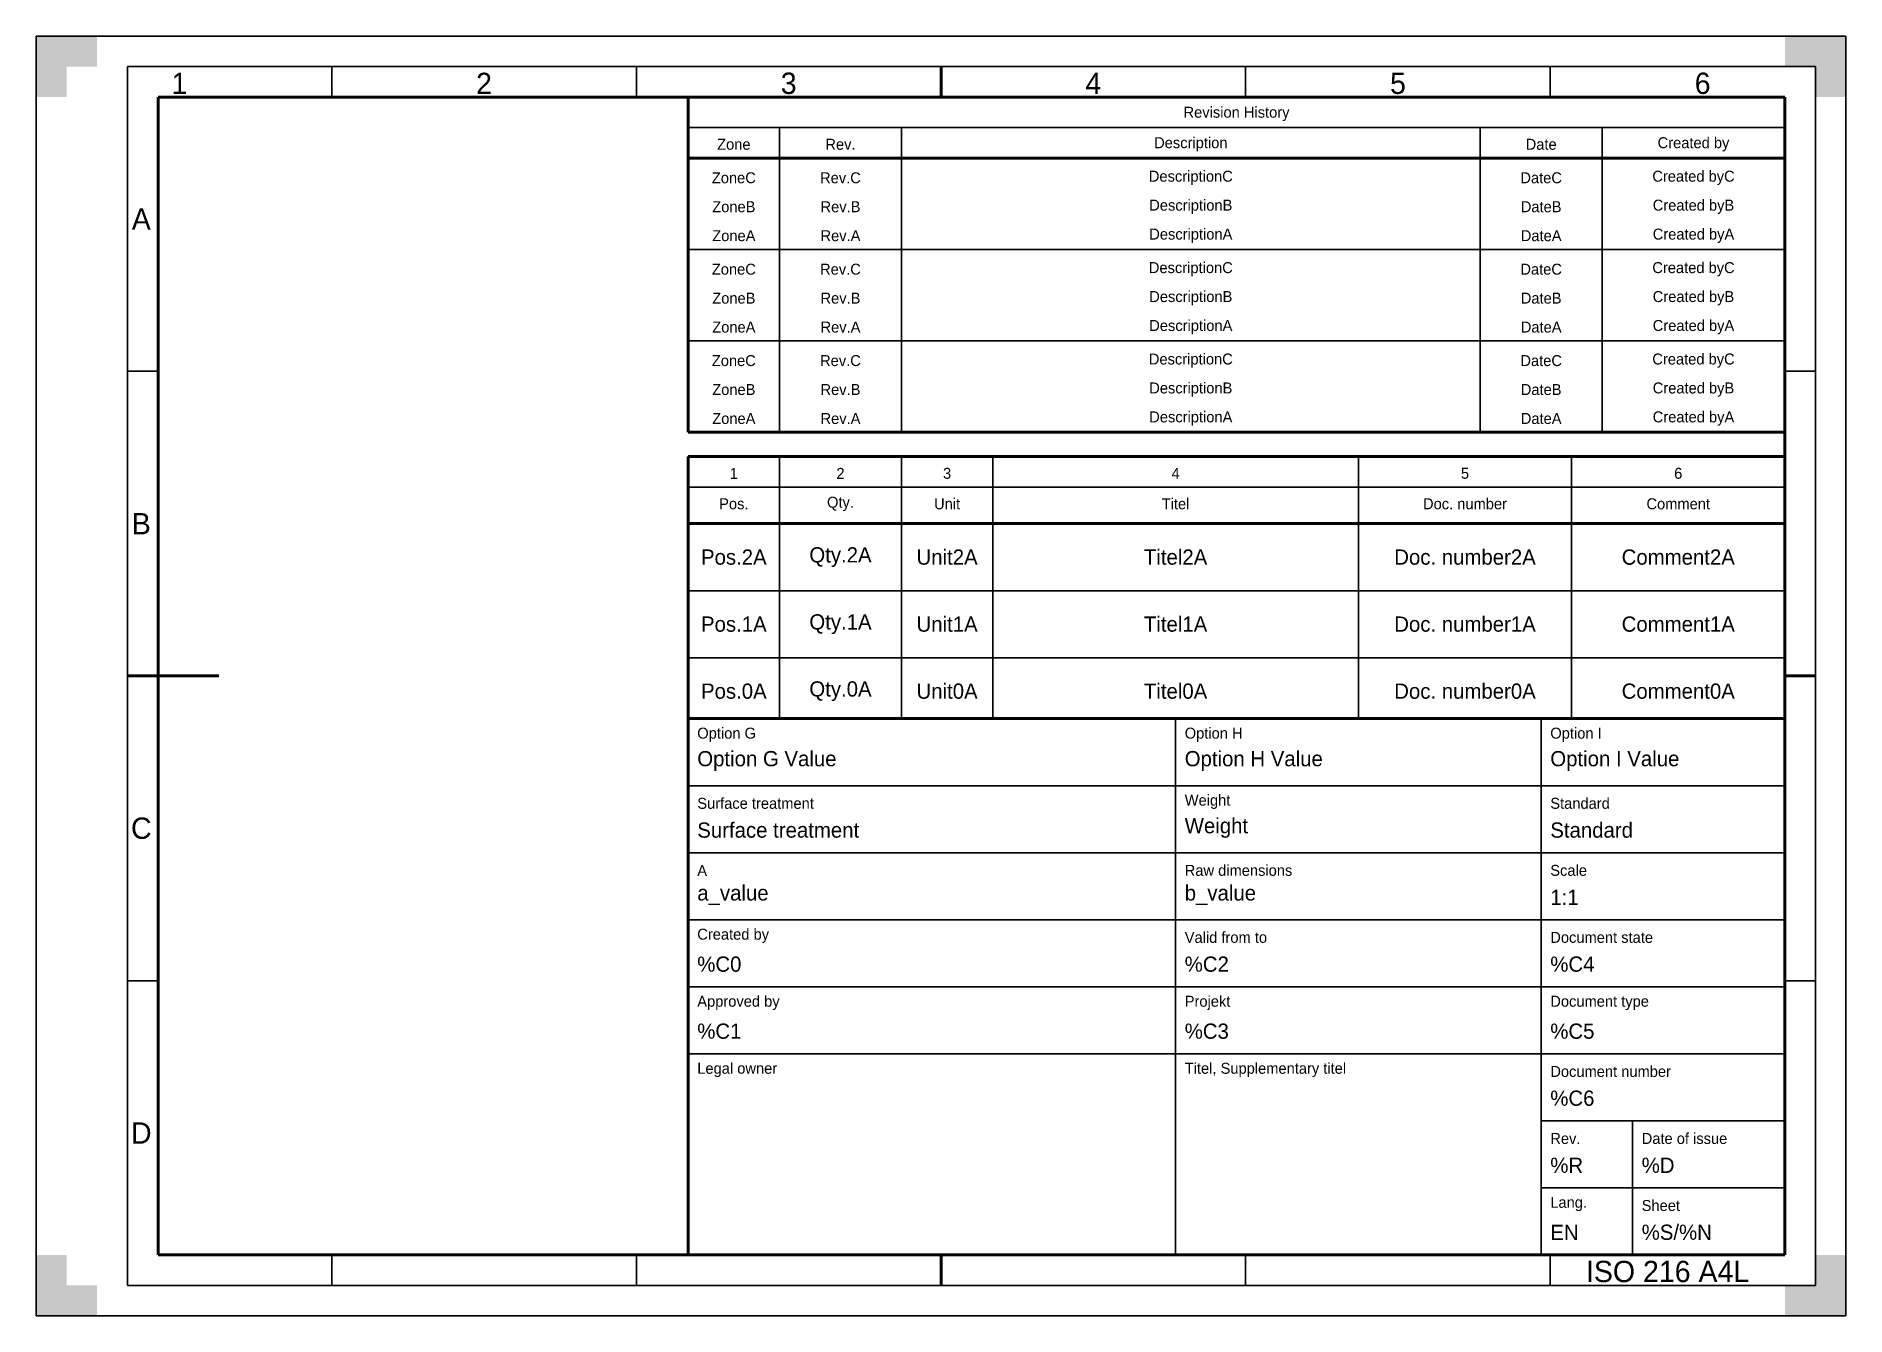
# Model space of a CAD drawing. Header units: millimetres. Extents: x 0 to 297, y 0 to 210.
import ezdxf

# ---------------------------------------------------------------- set-up
doc = ezdxf.new("R2010")
doc.units = ezdxf.units.MM

msp = doc.modelspace()

# ---------------------------------------------------------------- hatches: boundary and pattern name
for points in [[(0, 210), (10, 210), (10, 205), (5, 205), (5, 200), (0, 200), (0, 210)], [(297, 210), (287, 210), (287, 205), (292, 205), (292, 200), (297, 200), (297, 210)], [(0, 0), (10, 0), (10, 5), (5, 5), (5, 10), (0, 10), (0, 0)], [(297, 0), (287, 0), (287, 5), (292, 5), (292, 10), (297, 10), (297, 0)]]:
    msp.add_hatch(color=7).paths.add_polyline_path(points)

# ---------------------------------------------------------------- linework, layer by layer
at = {"color": 7, "lineweight": 35}
for p, q in [((0, 210), (0, 0)), ((297, 210), (0, 210)), ((297, 0), (297, 210)), ((15, 205), (15, 5)), ((292, 205), (15, 205)), ((48.5, 205), (48.5, 200)), ((98.5, 205), (98.5, 200)), ((198.5, 205), (198.5, 200)), ((248.5, 205), (248.5, 200)), ((292, 5), (292, 205)), ((107, 195), (287, 195)), ((122, 195), (122, 145)), ((142, 195), (142, 145)), ((237, 195), (237, 145)), ((257, 195), (257, 145)), ((107, 190), (287, 190)), ((107, 175), (287, 175)), ((107, 160), (287, 160)), ((15, 155), (20, 155)), ((292, 155), (287, 155)), ((122, 141), (122, 98)), ((142, 141), (142, 98)), ((157, 141), (157, 98)), ((217, 141), (217, 98)), ((252, 141), (252, 98)), ((107, 136), (287, 136)), ((107, 119), (287, 119)), ((107, 108), (287, 108)), ((187, 10), (187, 98)), ((247, 10), (247, 98)), ((287, 87), (107, 87)), ((287, 76), (107, 76)), ((287, 65), (107, 65)), ((15, 55), (20, 55)), ((287, 54), (107, 54)), ((292, 55), (287, 55)), ((287, 43), (107, 43)), ((287, 32), (247, 32)), ((262, 10), (262, 32)), ((287, 21), (247, 21)), ((48.5, 5), (48.5, 10)), ((98.5, 5), (98.5, 10)), ((198.5, 5), (198.5, 10)), ((248.5, 5), (248.5, 10)), ((15, 5), (292, 5)), ((0, 0), (297, 0))]:
    msp.add_line(p, q, dxfattribs=at)
at = {"color": 7, "lineweight": 70}
for p, q in [((148.5, 205), (148.5, 200)), ((20, 200), (20, 10)), ((287, 200), (20, 200)), ((107, 200), (107, 145)), ((287, 200), (107, 200)), ((287, 10), (287, 200)), ((287, 145), (287, 200)), ((107, 190), (287, 190)), ((107, 145), (287, 145)), ((107, 141), (107, 98)), ((287, 141), (107, 141)), ((287, 98), (287, 141)), ((107, 130), (287, 130)), ((15, 105), (30, 105)), ((292, 105), (287, 105)), ((107, 98), (107, 10)), ((287, 98), (107, 98)), ((107, 98), (287, 98)), ((287, 10), (287, 98)), ((20, 10), (287, 10)), ((107, 10), (287, 10)), ((148.5, 5), (148.5, 10))]:
    msp.add_line(p, q, dxfattribs=at)

# ---------------------------------------------------------------- texts
at = {"color": 7, "lineweight": 35}
for s, insert, char_height, attachment_point in [('1', (23.5, 202.25), 3.5, 5), ('2', (73.5, 202.25), 3.5, 5), ('3', (123.5, 202.25), 3.5, 5), ('4', (173.5, 202.25), 3.5, 5), ('5', (223.5, 202.25), 3.5, 5), ('6', (273.5, 202.25), 3.5, 5), ('Revision History', (197, 197.25), 1.8, 5), ('Zone', (114.5, 192.25), 1.8, 5), ('Rev.', (132, 192.25), 1.8, 5), ('Description', (189.5, 192.25), 1.8, 5), ('Date', (247, 192.25), 1.8, 5), ('Created by', (272, 192.25), 1.8, 5), ('ZoneC', (114.5, 186.75), 1.8, 5), ('Rev.C', (132, 186.75), 1.8, 5), ('DescriptionC', (189.5, 186.75), 1.8, 5), ('DateC', (247, 186.75), 1.8, 5), ('Created byC', (272, 186.75), 1.8, 5), ('A', (17.25, 180), 3.5, 5), ('ZoneB', (114.5, 182), 1.8, 5), ('Rev.B', (132, 182), 1.8, 5), ('DescriptionB', (189.5, 182), 1.8, 5), ('DateB', (247, 182), 1.8, 5), ('Created byB', (272, 182), 1.8, 5), ('DescriptionA', (189.5, 177.25), 1.8, 5), ('Created byA', (272, 177.25), 1.8, 5), ('ZoneA', (114.5, 177.25), 1.8, 5), ('Rev.A', (132, 177.25), 1.8, 5), ('DateA', (247, 177.25), 1.8, 5), ('ZoneC', (114.5, 171.75), 1.8, 5), ('Rev.C', (132, 171.75), 1.8, 5), ('DescriptionC', (189.5, 171.75), 1.8, 5), ('DateC', (247, 171.75), 1.8, 5), ('Created byC', (272, 171.75), 1.8, 5), ('ZoneB', (114.5, 167), 1.8, 5), ('Rev.B', (132, 167), 1.8, 5), ('DescriptionB', (189.5, 167), 1.8, 5), ('DateB', (247, 167), 1.8, 5), ('Created byB', (272, 167), 1.8, 5), ('DescriptionA', (189.5, 162.25), 1.8, 5), ('Created byA', (272, 162.25), 1.8, 5), ('ZoneA', (114.5, 162.25), 1.8, 5), ('Rev.A', (132, 162.25), 1.8, 5), ('DateA', (247, 162.25), 1.8, 5), ('ZoneC', (114.5, 156.75), 1.8, 5), ('Rev.C', (132, 156.75), 1.8, 5), ('DescriptionC', (189.5, 156.75), 1.8, 5), ('DateC', (247, 156.75), 1.8, 5), ('Created byC', (272, 156.75), 1.8, 5), ('ZoneB', (114.5, 152), 1.8, 5), ('Rev.B', (132, 152), 1.8, 5), ('DescriptionB', (189.5, 152), 1.8, 5), ('DateB', (247, 152), 1.8, 5), ('Created byB', (272, 152), 1.8, 5), ('DescriptionA', (189.5, 147.25), 1.8, 5), ('Created byA', (272, 147.25), 1.8, 5), ('ZoneA', (114.5, 147.25), 1.8, 5), ('Rev.A', (132, 147.25), 1.8, 5), ('DateA', (247, 147.25), 1.8, 5), ('1', (114.5, 138.25), 1.8, 5), ('2', (132, 138.25), 1.8, 5), ('3', (149.5, 138.25), 1.8, 5), ('4', (187, 138.25), 1.8, 5), ('5', (234.5, 138.25), 1.8, 5), ('6', (269.5, 138.25), 1.8, 5), ('Pos.', (114.5, 133.25), 1.8, 5), ('Qty.', (132, 133.25), 1.8, 5), ('Unit', (149.5, 133.25), 1.8, 5), ('Titel', (187, 133.25), 1.8, 5), ('Doc. number', (234.5, 133.25), 1.8, 5), ('Comment', (269.5, 133.25), 1.8, 5), ('B', (17.25, 130), 3.5, 5), ('Pos.2A', (114.5, 124.5), 2.5, 5), ('Qty.2A', (132, 124.5), 2.5, 5), ('Unit2A', (149.5, 124.5), 2.5, 5), ('Titel2A', (187, 124.5), 2.5, 5), ('Doc. number2A', (234.5, 124.5), 2.5, 5), ('Comment2A', (269.5, 124.5), 2.5, 5), ('Pos.1A', (114.5, 113.5), 2.5, 5), ('Qty.1A', (132, 113.5), 2.5, 5), ('Unit1A', (149.5, 113.5), 2.5, 5), ('Titel1A', (187, 113.5), 2.5, 5), ('Doc. number1A', (234.5, 113.5), 2.5, 5), ('Comment1A', (269.5, 113.5), 2.5, 5), ('Qty.0A', (132, 102.5), 2.5, 5), ('Pos.0A', (114.5, 102.5), 2.5, 5), ('Unit0A', (149.5, 102.5), 2.5, 5), ('Titel0A', (187, 102.5), 2.5, 5), ('Doc. number0A', (234.5, 102.5), 2.5, 5), ('Comment0A', (269.5, 102.5), 2.5, 5), ('Option G', (108.5, 94.18), 1.8, 7), ('Option H', (188.5, 94.18), 1.8, 7), ('Option I', (248.5, 94.18), 1.8, 7), ('Option G Value', (108.5, 89.43), 2.5, 7), ('Option H Value', (188.5, 89.43), 2.5, 7), ('Option I Value', (248.5, 89.43), 2.5, 7), ('Surface treatment', (108.5, 83.18), 1.8, 7), ('Weight', (188.5, 83.18), 1.8, 7), ('Standard', (248.5, 83.18), 1.8, 7), ('C', (17.25, 80), 3.5, 5), ('Surface treatment', (108.5, 78.43), 2.5, 7), ('Weight', (188.5, 78.43), 2.5, 7), ('Standard', (248.5, 78.43), 2.5, 7), ('A', (108.5, 72.18), 1.8, 7), ('Raw dimensions', (188.5, 72.18), 1.8, 7), ('Scale', (248.5, 72.18), 1.8, 7), ('a_value', (108.5, 67.43), 2.5, 7), ('b_value', (188.5, 67.43), 2.5, 7), ('1:1', (248.5, 67.43), 2.5, 7), ('Created by', (108.5, 61.18), 1.8, 7), ('Valid from to', (188.5, 61.18), 1.8, 7), ('Document state', (248.5, 61.18), 1.8, 7), ('%C0', (108.5, 56.43), 2.5, 7), ('%C2', (188.5, 56.43), 2.5, 7), ('%C4', (248.5, 56.43), 2.5, 7), ('Approved by', (108.5, 50.18), 1.8, 7), ('Projekt', (188.5, 50.18), 1.8, 7), ('Document type', (248.5, 50.18), 1.8, 7), ('%C1', (108.5, 45.43), 2.5, 7), ('%C3', (188.5, 45.43), 2.5, 7), ('%C5', (248.5, 45.43), 2.5, 7), ('Legal owner', (108.5, 39.18), 1.8, 7), ('Titel, Supplementary titel', (188.5, 39.18), 1.8, 7), ('Document number', (248.5, 39.18), 1.8, 7), ('%C6', (248.5, 34.43), 2.5, 7), ('D', (17.25, 30), 3.5, 5), ('Rev.', (248.5, 28.18), 1.8, 7), ('Date of issue', (263.5, 28.18), 1.8, 7), ('%R', (248.5, 23.43), 2.5, 7), ('%D', (263.5, 23.43), 2.5, 7), ('Lang.', (248.5, 17.18), 1.8, 7), ('Sheet', (263.5, 17.18), 1.8, 7), ('EN', (248.5, 12.43), 2.5, 7), ('%S/%N', (263.5, 12.43), 2.5, 7), ('ISO 216 A4L', (267.75, 7.25), 3.5, 5)]:
    msp.add_mtext(s, dxfattribs=dict(at, insert=insert, char_height=char_height, attachment_point=attachment_point))

doc.saveas('drawing.dxf')
